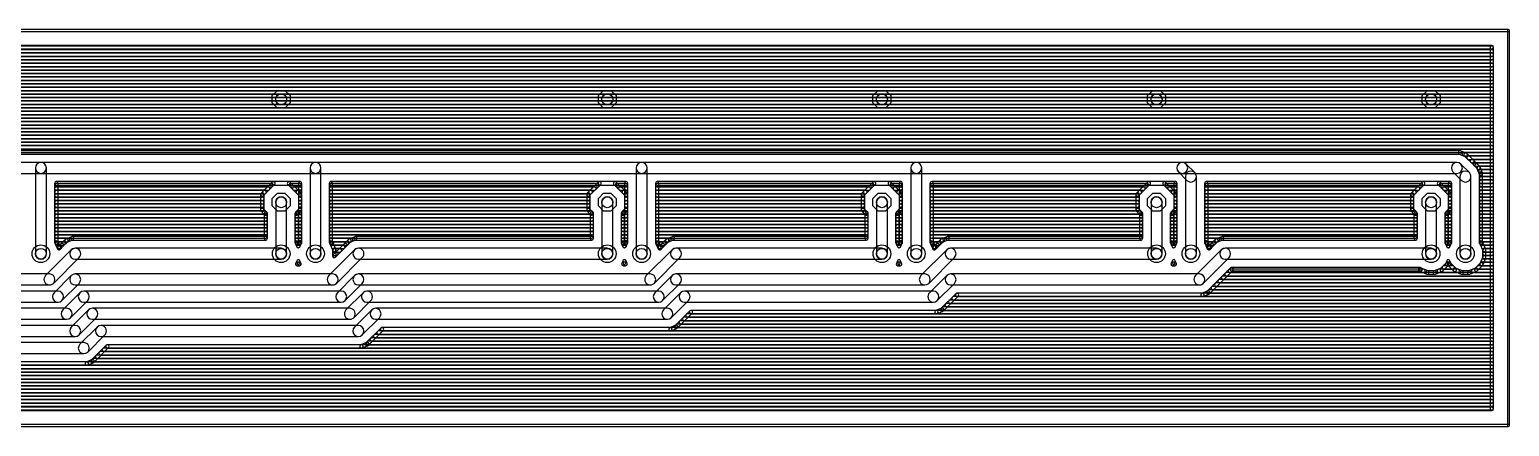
# Model space of a CAD drawing. Extents: x -12 to 173, y 5 to 34.
# Drawn here: x 63.9 to 173.4, y 5 to 34.4 of the extents above; entities that cross this region are included whole.
import ezdxf

# ---------------------------------------------------------------- set-up
doc = ezdxf.new("R2010")
doc.units = 0
for name, color, linetype in [('16', 175, 'CONTINUOUS'), ('17', 82, 'CONTINUOUS'), ('20', 30, 'CONTINUOUS'), ('44', 253, 'CONTINUOUS')]:
    doc.layers.add(name, color=color, linetype=linetype)

# ---------------------------------------------------------------- blocks, each defined once
blk = doc.blocks.new('ROUNDP')
blk.add_circle((0, 0), 0.5)
blk = doc.blocks.new('OCTAGONP')
blk.add_lwpolyline([(-0.5, -0.2071), (-0.5, 0.2071), (-0.2071, 0.5), (0.2071, 0.5), (0.5, 0.2071), (0.5, -0.2071), (0.2071, -0.5), (-0.2071, -0.5)], close=True)

msp = doc.modelspace()

# ---------------------------------------------------------------- linework, layer by layer
at = {"layer": '16'}
for points in [[(-10.8458, 32.9438), (172.1358, 32.9438, 1), (172.1358, 33.1978), (-10.8458, 33.1978, 1)], [(-10.8458, 32.893), (172.1358, 32.893, 1), (172.1358, 33.147), (-10.8458, 33.147, 1)], [(-10.8458, 32.639), (172.1358, 32.639, 1), (172.1358, 32.893), (-10.8458, 32.893, 1)], [(172.0088, 33.0708), (172.0088, 6.2992, 1), (172.2628, 6.2992), (172.2628, 33.0708, 1)], [(-10.8458, 32.385), (172.1358, 32.385, 1), (172.1358, 32.639), (-10.8458, 32.639, 1)], [(-10.8458, 32.131), (172.1358, 32.131, 1), (172.1358, 32.385), (-10.8458, 32.385, 1)], [(10.2524, 31.877), (172.1358, 31.877, 1), (172.1358, 32.131), (10.2524, 32.131, 1)], [(10.5064, 31.623), (172.1358, 31.623, 1), (172.1358, 31.877), (10.5064, 31.877, 1)], [(10.7604, 31.369), (172.1358, 31.369, 1), (172.1358, 31.623), (10.7604, 31.623, 1)], [(11.0144, 31.115), (172.1358, 31.115, 1), (172.1358, 31.369), (11.0144, 31.369, 1)], [(11.2684, 30.861), (172.1358, 30.861, 1), (172.1358, 31.115), (11.2684, 31.115, 1)], [(11.5224, 30.607), (172.1358, 30.607, 1), (172.1358, 30.861), (11.5224, 30.861, 1)], [(11.7764, 30.353), (172.1358, 30.353, 1), (172.1358, 30.607), (11.7764, 30.607, 1)], [(12.0304, 30.099), (172.1358, 30.099, 1), (172.1358, 30.353), (12.0304, 30.353, 1)], [(12.2844, 29.845), (172.1358, 29.845, 1), (172.1358, 30.099), (12.2844, 30.099, 1)], [(12.5384, 29.591), (172.1358, 29.591, 1), (172.1358, 29.845), (12.5384, 29.845, 1)], [(12.7924, 29.337), (172.1358, 29.337, 1), (172.1358, 29.591), (12.7924, 29.591, 1)], [(13.0464, 29.083), (172.1358, 29.083, 1), (172.1358, 29.337), (13.0464, 29.337, 1)], [(13.3004, 28.829), (172.1358, 28.829, 1), (172.1358, 29.083), (13.3004, 29.083, 1)], [(13.5544, 28.575), (172.1358, 28.575, 1), (172.1358, 28.829), (13.5544, 28.829, 1)], [(13.8084, 28.321), (172.1358, 28.321, 1), (172.1358, 28.575), (13.8084, 28.575, 1)], [(14.0624, 28.067), (172.1358, 28.067, 1), (172.1358, 28.321), (14.0624, 28.321, 1)], [(14.3164, 27.813), (172.1358, 27.813, 1), (172.1358, 28.067), (14.3164, 28.067, 1)], [(14.5704, 27.559), (172.1358, 27.559, 1), (172.1358, 27.813), (14.5704, 27.813, 1)], [(14.8244, 27.305), (172.1358, 27.305, 1), (172.1358, 27.559), (14.8244, 27.559, 1)], [(15.0784, 27.051), (172.1358, 27.051, 1), (172.1358, 27.305), (15.0784, 27.305, 1)], [(15.3324, 26.797), (172.1358, 26.797, 1), (172.1358, 27.051), (15.3324, 27.051, 1)], [(15.5864, 26.543), (172.1358, 26.543, 1), (172.1358, 26.797), (15.5864, 26.797, 1)], [(15.8404, 26.289), (172.1358, 26.289, 1), (172.1358, 26.543), (15.8404, 26.543, 1)], [(16.0944, 26.035), (172.1358, 26.035, 1), (172.1358, 26.289), (16.0944, 26.289, 1)], [(16.3484, 25.781), (172.1358, 25.781, 1), (172.1358, 26.035), (16.3484, 26.035, 1)], [(16.6024, 25.527), (172.1358, 25.527, 1), (172.1358, 25.781), (16.6024, 25.781, 1)], [(16.8564, 25.273), (172.1358, 25.273, 1), (172.1358, 25.527), (16.8564, 25.527, 1)], [(169.7724, 25.4), (16.9834, 25.4, 1), (16.9834, 25.146), (169.7724, 25.146, 1)], [(170.2411, 25.2163), (169.821, 25.3903, 1), (169.7238, 25.1557), (170.1439, 24.9817, 1)], [(170.079, 25.019), (172.1358, 25.019, 1), (172.1358, 25.273), (170.079, 25.273, 1)], [(170.9173, 24.5538), (170.2823, 25.1888, 1), (170.1027, 25.0092), (170.7377, 24.3742, 1)], [(44.45, 23.7236), (64.77, 23.7236, 1), (64.77, 24.5364), (44.45, 24.5364, 1)], [(64.77, 23.7236), (85.09, 23.7236, 1), (85.09, 24.5364), (64.77, 24.5364, 1)], [(65.1764, 17.78), (65.1764, 24.13, 1), (64.3636, 24.13), (64.3636, 17.78, 1)], [(85.09, 23.7236), (109.22, 23.7236, 1), (109.22, 24.5364), (85.09, 24.5364, 1)], [(85.4964, 17.78), (85.4964, 24.13, 1), (84.6836, 24.13), (84.6836, 17.78, 1)], [(109.22, 23.7236), (129.54, 23.7236, 1), (129.54, 24.5364), (109.22, 24.5364, 1)], [(109.6264, 17.78), (109.6264, 24.13, 1), (108.8136, 24.13), (108.8136, 17.78, 1)], [(129.54, 23.7236), (149.225, 23.7236, 1), (149.225, 24.5364), (129.54, 24.5364, 1)], [(129.9464, 17.78), (129.9464, 24.13, 1), (129.1336, 24.13), (129.1336, 17.78, 1)], [(149.225, 23.7236), (169.545, 23.7236, 1), (169.545, 24.5364), (149.225, 24.5364, 1)], [(150.1474, 23.7824), (149.5124, 24.4174, 1), (148.9376, 23.8426), (149.5726, 23.2076, 1)], [(169.2576, 23.8426), (169.8926, 23.2076, 1), (170.4674, 23.7824), (169.8324, 24.4174, 1)], [(170.3994, 24.765), (172.1358, 24.765, 1), (172.1358, 25.019), (170.3994, 25.019, 1)], [(170.6534, 24.511), (172.1358, 24.511, 1), (172.1358, 24.765), (170.6534, 24.765, 1)], [(171.2388, 24.2323), (170.9173, 24.5538, 1), (170.7377, 24.3742), (171.0592, 24.0527, 1)], [(170.9074, 24.257), (172.1358, 24.257, 1), (172.1358, 24.511), (170.9074, 24.511, 1)], [(171.4403, 23.771), (171.2663, 24.1911, 1), (171.0317, 24.0939), (171.2057, 23.6738, 1)], [(171.1542, 24.003), (172.1358, 24.003, 1), (172.1358, 24.257), (171.1542, 24.257, 1)], [(66.04, 18.6036), (66.04, 22.987, 1), (65.786, 22.987), (65.786, 18.6036, 1)], [(65.913, 22.86), (83.947, 22.86, 1), (83.947, 23.114), (65.913, 23.114, 1)], [(81.8815, 23.0768), (81.0632, 22.2585, 1), (81.2428, 22.0789), (82.0611, 22.8972, 1)], [(83.1287, 23.114), (81.9713, 23.114, 1), (81.9713, 22.86), (83.1287, 22.86, 1)], [(84.0368, 22.2585), (83.2185, 23.0768, 1), (83.0389, 22.8972), (83.8572, 22.0789, 1)], [(83.82, 22.987), (83.82, 18.6036, 1), (84.074, 18.6036), (84.074, 22.987, 1)], [(86.36, 18.6036), (86.36, 22.987, 1), (86.106, 22.987), (86.106, 18.6036, 1)], [(86.233, 22.86), (108.077, 22.86, 1), (108.077, 23.114), (86.233, 23.114, 1)], [(106.0115, 23.0768), (105.1932, 22.2585, 1), (105.3728, 22.0789), (106.1911, 22.8972, 1)], [(107.2587, 23.114), (106.1013, 23.114, 1), (106.1013, 22.86), (107.2587, 22.86, 1)], [(108.1668, 22.2585), (107.3485, 23.0768, 1), (107.1689, 22.8972), (107.9872, 22.0789, 1)], [(107.95, 22.987), (107.95, 18.6036, 1), (108.204, 18.6036), (108.204, 22.987, 1)], [(110.49, 18.6036), (110.49, 22.987, 1), (110.236, 22.987), (110.236, 18.6036, 1)], [(110.363, 22.86), (128.397, 22.86, 1), (128.397, 23.114), (110.363, 23.114, 1)], [(126.3315, 23.0768), (125.5132, 22.2585, 1), (125.6928, 22.0789), (126.5111, 22.8972, 1)], [(127.5787, 23.114), (126.4213, 23.114, 1), (126.4213, 22.86), (127.5787, 22.86, 1)], [(128.4868, 22.2585), (127.6685, 23.0768, 1), (127.4889, 22.8972), (128.3072, 22.0789, 1)], [(128.27, 22.987), (128.27, 18.6036, 1), (128.524, 18.6036), (128.524, 22.987, 1)], [(130.81, 18.6036), (130.81, 22.987, 1), (130.556, 22.987), (130.556, 18.6036, 1)], [(130.683, 22.86), (148.717, 22.86, 1), (148.717, 23.114), (130.683, 23.114, 1)], [(146.6515, 23.0768), (145.8332, 22.2585, 1), (146.0128, 22.0789), (146.8311, 22.8972, 1)], [(147.8987, 23.114), (146.7413, 23.114, 1), (146.7413, 22.86), (147.8987, 22.86, 1)], [(148.8068, 22.2585), (147.9885, 23.0768, 1), (147.8089, 22.8972), (148.6272, 22.0789, 1)], [(148.59, 22.987), (148.59, 18.6036, 1), (148.844, 18.6036), (148.844, 22.987, 1)], [(150.2664, 17.78), (150.2664, 23.495, 1), (149.4536, 23.495), (149.4536, 17.78, 1)], [(151.13, 18.6036), (151.13, 22.987, 1), (150.876, 22.987), (150.876, 18.6036, 1)], [(151.003, 22.86), (169.037, 22.86, 1), (169.037, 23.114), (151.003, 23.114, 1)], [(166.9715, 23.0768), (166.1532, 22.2585, 1), (166.3328, 22.0789), (167.1511, 22.8972, 1)], [(168.2187, 23.114), (167.0613, 23.114, 1), (167.0613, 22.86), (168.2187, 22.86, 1)], [(169.1268, 22.2585), (168.3085, 23.0768, 1), (168.1289, 22.8972), (168.9472, 22.0789, 1)], [(168.91, 22.987), (168.91, 18.6036, 1), (169.164, 18.6036), (169.164, 22.987, 1)], [(169.7736, 23.495), (169.7736, 17.78, 1), (170.5864, 17.78), (170.5864, 23.495, 1)], [(171.2594, 23.749), (172.1358, 23.749, 1), (172.1358, 24.003), (171.2594, 24.003, 1)], [(171.45, 18.6036), (171.45, 23.7224, 1), (171.196, 23.7224), (171.196, 18.6036, 1)], [(171.323, 23.495), (172.1358, 23.495, 1), (172.1358, 23.749), (171.323, 23.749, 1)], [(171.323, 23.241), (172.1358, 23.241, 1), (172.1358, 23.495), (171.323, 23.495, 1)], [(171.323, 22.987), (172.1358, 22.987, 1), (172.1358, 23.241), (171.323, 23.241, 1)], [(65.913, 22.733), (81.8443, 22.733, 1), (81.8443, 22.987), (65.913, 22.987, 1)], [(65.913, 22.479), (81.5903, 22.479, 1), (81.5903, 22.733), (65.913, 22.733, 1)], [(65.913, 22.225), (81.3363, 22.225, 1), (81.3363, 22.479), (65.913, 22.479, 1)], [(65.913, 21.971), (81.153, 21.971, 1), (81.153, 22.225), (65.913, 22.225, 1)], [(65.913, 21.717), (81.153, 21.717, 1), (81.153, 21.971), (65.913, 21.971, 1)], [(81.026, 22.1687), (81.026, 21.0113, 1), (81.28, 21.0113), (81.28, 22.1687, 1)], [(82.9564, 17.78), (82.9564, 21.59, 1), (82.1436, 21.59), (82.1436, 17.78, 1)], [(83.2557, 22.733), (83.947, 22.733, 1), (83.947, 22.987), (83.2557, 22.987, 1)], [(83.5097, 22.479), (83.947, 22.479, 1), (83.947, 22.733), (83.5097, 22.733, 1)], [(83.7636, 22.225), (83.947, 22.225, 1), (83.947, 22.479), (83.7636, 22.479, 1)], [(84.074, 21.0113), (84.074, 22.1687, 1), (83.82, 22.1687), (83.82, 21.0113, 1)], [(83.947, 21.971), (83.947, 21.971, 1), (83.947, 22.225), (83.947, 22.225, 1)], [(83.947, 21.717), (83.947, 21.717, 1), (83.947, 21.971), (83.947, 21.971, 1)], [(86.233, 22.733), (105.9743, 22.733, 1), (105.9743, 22.987), (86.233, 22.987, 1)], [(86.233, 22.479), (105.7203, 22.479, 1), (105.7203, 22.733), (86.233, 22.733, 1)], [(86.233, 22.225), (105.4663, 22.225, 1), (105.4663, 22.479), (86.233, 22.479, 1)], [(86.233, 21.971), (105.283, 21.971, 1), (105.283, 22.225), (86.233, 22.225, 1)], [(86.233, 21.717), (105.283, 21.717, 1), (105.283, 21.971), (86.233, 21.971, 1)], [(105.156, 22.1687), (105.156, 21.0113, 1), (105.41, 21.0113), (105.41, 22.1687, 1)], [(107.0864, 17.78), (107.0864, 21.59, 1), (106.2736, 21.59), (106.2736, 17.78, 1)], [(107.3856, 22.733), (108.077, 22.733, 1), (108.077, 22.987), (107.3856, 22.987, 1)], [(107.6397, 22.479), (108.077, 22.479, 1), (108.077, 22.733), (107.6397, 22.733, 1)], [(107.8937, 22.225), (108.077, 22.225, 1), (108.077, 22.479), (107.8937, 22.479, 1)], [(108.204, 21.0113), (108.204, 22.1687, 1), (107.95, 22.1687), (107.95, 21.0113, 1)], [(108.077, 21.971), (108.077, 21.971, 1), (108.077, 22.225), (108.077, 22.225, 1)], [(108.077, 21.717), (108.077, 21.717, 1), (108.077, 21.971), (108.077, 21.971, 1)], [(110.363, 22.733), (126.2943, 22.733, 1), (126.2943, 22.987), (110.363, 22.987, 1)], [(110.363, 22.479), (126.0403, 22.479, 1), (126.0403, 22.733), (110.363, 22.733, 1)], [(110.363, 22.225), (125.7863, 22.225, 1), (125.7863, 22.479), (110.363, 22.479, 1)], [(110.363, 21.971), (125.603, 21.971, 1), (125.603, 22.225), (110.363, 22.225, 1)], [(110.363, 21.717), (125.603, 21.717, 1), (125.603, 21.971), (110.363, 21.971, 1)], [(125.476, 22.1687), (125.476, 21.0113, 1), (125.73, 21.0113), (125.73, 22.1687, 1)], [(127.4064, 17.78), (127.4064, 21.59, 1), (126.5936, 21.59), (126.5936, 17.78, 1)], [(127.7057, 22.733), (128.397, 22.733, 1), (128.397, 22.987), (127.7057, 22.987, 1)], [(127.9597, 22.479), (128.397, 22.479, 1), (128.397, 22.733), (127.9597, 22.733, 1)], [(128.2137, 22.225), (128.397, 22.225, 1), (128.397, 22.479), (128.2137, 22.479, 1)], [(128.524, 21.0113), (128.524, 22.1687, 1), (128.27, 22.1687), (128.27, 21.0113, 1)], [(128.397, 21.971), (128.397, 21.971, 1), (128.397, 22.225), (128.397, 22.225, 1)], [(128.397, 21.717), (128.397, 21.717, 1), (128.397, 21.971), (128.397, 21.971, 1)], [(130.683, 22.733), (146.6143, 22.733, 1), (146.6143, 22.987), (130.683, 22.987, 1)], [(130.683, 22.479), (146.3603, 22.479, 1), (146.3603, 22.733), (130.683, 22.733, 1)], [(130.683, 22.225), (146.1063, 22.225, 1), (146.1063, 22.479), (130.683, 22.479, 1)], [(130.683, 21.971), (145.923, 21.971, 1), (145.923, 22.225), (130.683, 22.225, 1)], [(130.683, 21.717), (145.923, 21.717, 1), (145.923, 21.971), (130.683, 21.971, 1)], [(145.796, 22.1687), (145.796, 21.0113, 1), (146.05, 21.0113), (146.05, 22.1687, 1)], [(147.7264, 17.78), (147.7264, 21.59, 1), (146.9136, 21.59), (146.9136, 17.78, 1)], [(148.0257, 22.733), (148.717, 22.733, 1), (148.717, 22.987), (148.0257, 22.987, 1)], [(148.2797, 22.479), (148.717, 22.479, 1), (148.717, 22.733), (148.2797, 22.733, 1)], [(148.5336, 22.225), (148.717, 22.225, 1), (148.717, 22.479), (148.5336, 22.479, 1)], [(148.844, 21.0113), (148.844, 22.1687, 1), (148.59, 22.1687), (148.59, 21.0113, 1)], [(148.717, 21.971), (148.717, 21.971, 1), (148.717, 22.225), (148.717, 22.225, 1)], [(148.717, 21.717), (148.717, 21.717, 1), (148.717, 21.971), (148.717, 21.971, 1)], [(151.003, 22.733), (166.9343, 22.733, 1), (166.9343, 22.987), (151.003, 22.987, 1)], [(151.003, 22.479), (166.6803, 22.479, 1), (166.6803, 22.733), (151.003, 22.733, 1)], [(151.003, 22.225), (166.4263, 22.225, 1), (166.4263, 22.479), (151.003, 22.479, 1)], [(151.003, 21.971), (166.243, 21.971, 1), (166.243, 22.225), (151.003, 22.225, 1)], [(151.003, 21.717), (166.243, 21.717, 1), (166.243, 21.971), (151.003, 21.971, 1)], [(166.116, 22.1687), (166.116, 21.0113, 1), (166.37, 21.0113), (166.37, 22.1687, 1)], [(168.0464, 17.78), (168.0464, 21.59, 1), (167.2336, 21.59), (167.2336, 17.78, 1)], [(168.3457, 22.733), (169.037, 22.733, 1), (169.037, 22.987), (168.3457, 22.987, 1)], [(168.5996, 22.479), (169.037, 22.479, 1), (169.037, 22.733), (168.5996, 22.733, 1)], [(168.8537, 22.225), (169.037, 22.225, 1), (169.037, 22.479), (168.8537, 22.479, 1)], [(169.164, 21.0113), (169.164, 22.1687, 1), (168.91, 22.1687), (168.91, 21.0113, 1)], [(169.037, 21.971), (169.037, 21.971, 1), (169.037, 22.225), (169.037, 22.225, 1)], [(169.037, 21.717), (169.037, 21.717, 1), (169.037, 21.971), (169.037, 21.971, 1)], [(171.323, 22.733), (172.1358, 22.733, 1), (172.1358, 22.987), (171.323, 22.987, 1)], [(171.323, 22.479), (172.1358, 22.479, 1), (172.1358, 22.733), (171.323, 22.733, 1)], [(171.323, 22.225), (172.1358, 22.225, 1), (172.1358, 22.479), (171.323, 22.479, 1)], [(171.323, 21.971), (172.1358, 21.971, 1), (172.1358, 22.225), (171.323, 22.225, 1)], [(171.323, 21.717), (172.1358, 21.717, 1), (172.1358, 21.971), (171.323, 21.971, 1)], [(65.913, 21.463), (81.153, 21.463, 1), (81.153, 21.717), (65.913, 21.717, 1)], [(65.913, 21.209), (81.153, 21.209, 1), (81.153, 21.463), (65.913, 21.463, 1)], [(65.913, 20.955), (81.153, 20.955, 1), (81.153, 21.209), (65.913, 21.209, 1)], [(65.913, 20.701), (81.3363, 20.701, 1), (81.3363, 20.955), (65.913, 20.955, 1)], [(81.0632, 20.9215), (81.3172, 20.6675, 1), (81.4968, 20.8471), (81.2428, 21.1011, 1)], [(81.28, 20.7573), (81.28, 18.923, 1), (81.534, 18.923), (81.534, 20.7573, 1)], [(83.7828, 20.6675), (84.0368, 20.9215, 1), (83.8572, 21.1011), (83.6032, 20.8471, 1)], [(83.82, 18.6036), (83.82, 20.7573, 1), (83.566, 20.7573), (83.566, 18.6036, 1)], [(83.7637, 20.701), (83.947, 20.701, 1), (83.947, 20.955), (83.7637, 20.955, 1)], [(83.947, 21.463), (83.947, 21.463, 1), (83.947, 21.717), (83.947, 21.717, 1)], [(83.947, 21.209), (83.947, 21.209, 1), (83.947, 21.463), (83.947, 21.463, 1)], [(83.947, 20.955), (83.947, 20.955, 1), (83.947, 21.209), (83.947, 21.209, 1)], [(86.233, 21.463), (105.283, 21.463, 1), (105.283, 21.717), (86.233, 21.717, 1)], [(86.233, 21.209), (105.283, 21.209, 1), (105.283, 21.463), (86.233, 21.463, 1)], [(86.233, 20.955), (105.283, 20.955, 1), (105.283, 21.209), (86.233, 21.209, 1)], [(86.233, 20.701), (105.4663, 20.701, 1), (105.4663, 20.955), (86.233, 20.955, 1)], [(105.1932, 20.9215), (105.4472, 20.6675, 1), (105.6268, 20.8471), (105.3728, 21.1011, 1)], [(105.41, 20.7573), (105.41, 18.923, 1), (105.664, 18.923), (105.664, 20.7573, 1)], [(107.9128, 20.6675), (108.1668, 20.9215, 1), (107.9872, 21.1011), (107.7332, 20.8471, 1)], [(107.95, 18.6036), (107.95, 20.7573, 1), (107.696, 20.7573), (107.696, 18.6036, 1)], [(107.8937, 20.701), (108.077, 20.701, 1), (108.077, 20.955), (107.8937, 20.955, 1)], [(108.077, 21.463), (108.077, 21.463, 1), (108.077, 21.717), (108.077, 21.717, 1)], [(108.077, 21.209), (108.077, 21.209, 1), (108.077, 21.463), (108.077, 21.463, 1)], [(108.077, 20.955), (108.077, 20.955, 1), (108.077, 21.209), (108.077, 21.209, 1)], [(110.363, 21.463), (125.603, 21.463, 1), (125.603, 21.717), (110.363, 21.717, 1)], [(110.363, 21.209), (125.603, 21.209, 1), (125.603, 21.463), (110.363, 21.463, 1)], [(110.363, 20.955), (125.603, 20.955, 1), (125.603, 21.209), (110.363, 21.209, 1)], [(110.363, 20.701), (125.7863, 20.701, 1), (125.7863, 20.955), (110.363, 20.955, 1)], [(125.5132, 20.9215), (125.7672, 20.6675, 1), (125.9468, 20.8471), (125.6928, 21.1011, 1)], [(125.73, 20.7573), (125.73, 18.923, 1), (125.984, 18.923), (125.984, 20.7573, 1)], [(128.2328, 20.6675), (128.4868, 20.9215, 1), (128.3072, 21.1011), (128.0532, 20.8471, 1)], [(128.27, 18.6036), (128.27, 20.7573, 1), (128.016, 20.7573), (128.016, 18.6036, 1)], [(128.2137, 20.701), (128.397, 20.701, 1), (128.397, 20.955), (128.2137, 20.955, 1)], [(128.397, 21.463), (128.397, 21.463, 1), (128.397, 21.717), (128.397, 21.717, 1)], [(128.397, 21.209), (128.397, 21.209, 1), (128.397, 21.463), (128.397, 21.463, 1)], [(128.397, 20.955), (128.397, 20.955, 1), (128.397, 21.209), (128.397, 21.209, 1)], [(130.683, 21.463), (145.923, 21.463, 1), (145.923, 21.717), (130.683, 21.717, 1)], [(130.683, 21.209), (145.923, 21.209, 1), (145.923, 21.463), (130.683, 21.463, 1)], [(130.683, 20.955), (145.923, 20.955, 1), (145.923, 21.209), (130.683, 21.209, 1)], [(130.683, 20.701), (146.1063, 20.701, 1), (146.1063, 20.955), (130.683, 20.955, 1)], [(145.8332, 20.9215), (146.0872, 20.6675, 1), (146.2668, 20.8471), (146.0128, 21.1011, 1)], [(146.05, 20.7573), (146.05, 18.923, 1), (146.304, 18.923), (146.304, 20.7573, 1)], [(148.5528, 20.6675), (148.8068, 20.9215, 1), (148.6272, 21.1011), (148.3732, 20.8471, 1)], [(148.59, 18.6036), (148.59, 20.7573, 1), (148.336, 20.7573), (148.336, 18.6036, 1)], [(148.5336, 20.701), (148.717, 20.701, 1), (148.717, 20.955), (148.5336, 20.955, 1)], [(148.717, 21.463), (148.717, 21.463, 1), (148.717, 21.717), (148.717, 21.717, 1)], [(148.717, 21.209), (148.717, 21.209, 1), (148.717, 21.463), (148.717, 21.463, 1)], [(148.717, 20.955), (148.717, 20.955, 1), (148.717, 21.209), (148.717, 21.209, 1)], [(151.003, 21.463), (166.243, 21.463, 1), (166.243, 21.717), (151.003, 21.717, 1)], [(151.003, 21.209), (166.243, 21.209, 1), (166.243, 21.463), (151.003, 21.463, 1)], [(151.003, 20.955), (166.243, 20.955, 1), (166.243, 21.209), (151.003, 21.209, 1)], [(151.003, 20.701), (166.4263, 20.701, 1), (166.4263, 20.955), (151.003, 20.955, 1)], [(166.1532, 20.9215), (166.4072, 20.6675, 1), (166.5868, 20.8471), (166.3328, 21.1011, 1)], [(166.37, 20.7573), (166.37, 18.923, 1), (166.624, 18.923), (166.624, 20.7573, 1)], [(168.8728, 20.6675), (169.1268, 20.9215, 1), (168.9472, 21.1011), (168.6932, 20.8471, 1)], [(168.91, 18.6036), (168.91, 20.7573, 1), (168.656, 20.7573), (168.656, 18.6036, 1)], [(168.8537, 20.701), (169.037, 20.701, 1), (169.037, 20.955), (168.8537, 20.955, 1)], [(169.037, 21.463), (169.037, 21.463, 1), (169.037, 21.717), (169.037, 21.717, 1)], [(169.037, 21.209), (169.037, 21.209, 1), (169.037, 21.463), (169.037, 21.463, 1)], [(169.037, 20.955), (169.037, 20.955, 1), (169.037, 21.209), (169.037, 21.209, 1)], [(171.323, 21.463), (172.1358, 21.463, 1), (172.1358, 21.717), (171.323, 21.717, 1)], [(171.323, 21.209), (172.1358, 21.209, 1), (172.1358, 21.463), (171.323, 21.463, 1)], [(171.323, 20.955), (172.1358, 20.955, 1), (172.1358, 21.209), (171.323, 21.209, 1)], [(171.323, 20.701), (172.1358, 20.701, 1), (172.1358, 20.955), (171.323, 20.955, 1)], [(65.913, 20.447), (81.407, 20.447, 1), (81.407, 20.701), (65.913, 20.701, 1)], [(65.913, 20.193), (81.407, 20.193, 1), (81.407, 20.447), (65.913, 20.447, 1)], [(65.913, 19.939), (81.407, 19.939, 1), (81.407, 20.193), (65.913, 20.193, 1)], [(65.913, 19.685), (81.407, 19.685, 1), (81.407, 19.939), (65.913, 19.939, 1)], [(83.693, 20.447), (83.947, 20.447, 1), (83.947, 20.701), (83.693, 20.701, 1)], [(83.693, 20.193), (83.947, 20.193, 1), (83.947, 20.447), (83.693, 20.447, 1)], [(83.693, 19.939), (83.947, 19.939, 1), (83.947, 20.193), (83.693, 20.193, 1)], [(83.693, 19.685), (83.947, 19.685, 1), (83.947, 19.939), (83.693, 19.939, 1)], [(86.233, 20.447), (105.537, 20.447, 1), (105.537, 20.701), (86.233, 20.701, 1)], [(86.233, 20.193), (105.537, 20.193, 1), (105.537, 20.447), (86.233, 20.447, 1)], [(86.233, 19.939), (105.537, 19.939, 1), (105.537, 20.193), (86.233, 20.193, 1)], [(86.233, 19.685), (105.537, 19.685, 1), (105.537, 19.939), (86.233, 19.939, 1)], [(107.823, 20.447), (108.077, 20.447, 1), (108.077, 20.701), (107.823, 20.701, 1)], [(107.823, 20.193), (108.077, 20.193, 1), (108.077, 20.447), (107.823, 20.447, 1)], [(107.823, 19.939), (108.077, 19.939, 1), (108.077, 20.193), (107.823, 20.193, 1)], [(107.823, 19.685), (108.077, 19.685, 1), (108.077, 19.939), (107.823, 19.939, 1)], [(110.363, 20.447), (125.857, 20.447, 1), (125.857, 20.701), (110.363, 20.701, 1)], [(110.363, 20.193), (125.857, 20.193, 1), (125.857, 20.447), (110.363, 20.447, 1)], [(110.363, 19.939), (125.857, 19.939, 1), (125.857, 20.193), (110.363, 20.193, 1)], [(110.363, 19.685), (125.857, 19.685, 1), (125.857, 19.939), (110.363, 19.939, 1)], [(128.143, 20.447), (128.397, 20.447, 1), (128.397, 20.701), (128.143, 20.701, 1)], [(128.143, 20.193), (128.397, 20.193, 1), (128.397, 20.447), (128.143, 20.447, 1)], [(128.143, 19.939), (128.397, 19.939, 1), (128.397, 20.193), (128.143, 20.193, 1)], [(128.143, 19.685), (128.397, 19.685, 1), (128.397, 19.939), (128.143, 19.939, 1)], [(130.683, 20.447), (146.177, 20.447, 1), (146.177, 20.701), (130.683, 20.701, 1)], [(130.683, 20.193), (146.177, 20.193, 1), (146.177, 20.447), (130.683, 20.447, 1)], [(130.683, 19.939), (146.177, 19.939, 1), (146.177, 20.193), (130.683, 20.193, 1)], [(130.683, 19.685), (146.177, 19.685, 1), (146.177, 19.939), (130.683, 19.939, 1)], [(148.463, 20.447), (148.717, 20.447, 1), (148.717, 20.701), (148.463, 20.701, 1)], [(148.463, 20.193), (148.717, 20.193, 1), (148.717, 20.447), (148.463, 20.447, 1)], [(148.463, 19.939), (148.717, 19.939, 1), (148.717, 20.193), (148.463, 20.193, 1)], [(148.463, 19.685), (148.717, 19.685, 1), (148.717, 19.939), (148.463, 19.939, 1)], [(151.003, 20.447), (166.497, 20.447, 1), (166.497, 20.701), (151.003, 20.701, 1)], [(151.003, 20.193), (166.497, 20.193, 1), (166.497, 20.447), (151.003, 20.447, 1)], [(151.003, 19.939), (166.497, 19.939, 1), (166.497, 20.193), (151.003, 20.193, 1)], [(151.003, 19.685), (166.497, 19.685, 1), (166.497, 19.939), (151.003, 19.939, 1)], [(168.783, 20.447), (169.037, 20.447, 1), (169.037, 20.701), (168.783, 20.701, 1)], [(168.783, 20.193), (169.037, 20.193, 1), (169.037, 20.447), (168.783, 20.447, 1)], [(168.783, 19.939), (169.037, 19.939, 1), (169.037, 20.193), (168.783, 20.193, 1)], [(168.783, 19.685), (169.037, 19.685, 1), (169.037, 19.939), (168.783, 19.939, 1)], [(171.323, 20.447), (172.1358, 20.447, 1), (172.1358, 20.701), (171.323, 20.701, 1)], [(171.323, 20.193), (172.1358, 20.193, 1), (172.1358, 20.447), (171.323, 20.447, 1)], [(171.323, 19.939), (172.1358, 19.939, 1), (172.1358, 20.193), (171.323, 20.193, 1)], [(171.323, 19.685), (172.1358, 19.685, 1), (172.1358, 19.939), (171.323, 19.939, 1)], [(65.913, 19.431), (81.407, 19.431, 1), (81.407, 19.685), (65.913, 19.685, 1)], [(65.913, 19.177), (81.407, 19.177, 1), (81.407, 19.431), (65.913, 19.431, 1)], [(65.913, 18.923), (81.407, 18.923, 1), (81.407, 19.177), (65.913, 19.177, 1)], [(65.913, 18.669), (66.776, 18.669, 1), (66.776, 18.923), (65.913, 18.923, 1)], [(66.0387, 18.6575), (66.0028, 18.6934, 1), (65.8232, 18.5138), (65.8591, 18.4779, 1)], [(66.2222, 18.2399), (66.0662, 18.6163, 1), (65.8316, 18.5191), (65.9875, 18.1427, 1)], [(65.9595, 18.415), (66.4556, 18.415, 1), (66.4556, 18.669), (65.9595, 18.669, 1)], [(66.5727, 18.8388), (66.2512, 18.5173, 1), (66.4308, 18.3377), (66.7523, 18.6592, 1)], [(67.034, 19.0403), (66.6139, 18.8663, 1), (66.7111, 18.6317), (67.1312, 18.8057, 1)], [(81.407, 19.05), (67.0826, 19.05, 1), (67.0826, 18.796), (81.407, 18.796, 1)], [(83.693, 19.431), (83.947, 19.431, 1), (83.947, 19.685), (83.693, 19.685, 1)], [(83.693, 19.177), (83.947, 19.177, 1), (83.947, 19.431), (83.693, 19.431, 1)], [(83.693, 18.923), (83.947, 18.923, 1), (83.947, 19.177), (83.693, 19.177, 1)], [(83.693, 18.669), (83.947, 18.669, 1), (83.947, 18.923), (83.693, 18.923, 1)], [(83.8187, 18.6575), (83.7828, 18.6934, 1), (83.6032, 18.5138), (83.6391, 18.4779, 1)], [(83.9373, 18.3964), (83.8462, 18.6163, 1), (83.6116, 18.5191), (83.7027, 18.2992, 1)], [(83.7395, 18.415), (83.9005, 18.415, 1), (83.9005, 18.669), (83.7395, 18.669, 1)], [(83.7938, 18.6163), (83.7027, 18.3964, 1), (83.9373, 18.2992), (84.0284, 18.5191, 1)], [(83.8572, 18.6934), (83.8213, 18.6575, 1), (84.0009, 18.4779), (84.0368, 18.5138, 1)], [(86.233, 19.431), (105.537, 19.431, 1), (105.537, 19.685), (86.233, 19.685, 1)], [(86.233, 19.177), (105.537, 19.177, 1), (105.537, 19.431), (86.233, 19.431, 1)], [(86.233, 18.923), (105.537, 18.923, 1), (105.537, 19.177), (86.233, 19.177, 1)], [(86.233, 18.669), (87.731, 18.669, 1), (87.731, 18.923), (86.233, 18.923, 1)], [(86.3587, 18.6575), (86.3228, 18.6934, 1), (86.1432, 18.5138), (86.1791, 18.4779, 1)], [(86.5979, 18.1052), (86.3862, 18.6163, 1), (86.1516, 18.5191), (86.3633, 18.008, 1)], [(86.2795, 18.415), (87.4106, 18.415, 1), (87.4106, 18.669), (86.2795, 18.669, 1)], [(87.5277, 18.8388), (87.2062, 18.5173, 1), (87.3858, 18.3377), (87.7073, 18.6592, 1)], [(87.989, 19.0403), (87.5689, 18.8663, 1), (87.6661, 18.6317), (88.0862, 18.8057, 1)], [(105.537, 19.05), (88.0376, 19.05, 1), (88.0376, 18.796), (105.537, 18.796, 1)], [(107.823, 19.431), (108.077, 19.431, 1), (108.077, 19.685), (107.823, 19.685, 1)], [(107.823, 19.177), (108.077, 19.177, 1), (108.077, 19.431), (107.823, 19.431, 1)], [(107.823, 18.923), (108.077, 18.923, 1), (108.077, 19.177), (107.823, 19.177, 1)], [(107.823, 18.669), (108.077, 18.669, 1), (108.077, 18.923), (107.823, 18.923, 1)], [(107.9487, 18.6575), (107.9128, 18.6934, 1), (107.7332, 18.5138), (107.7691, 18.4779, 1)], [(108.0673, 18.3964), (107.9762, 18.6163, 1), (107.7416, 18.5191), (107.8327, 18.2992, 1)], [(107.8695, 18.415), (108.0305, 18.415, 1), (108.0305, 18.669), (107.8695, 18.669, 1)], [(107.9238, 18.6163), (107.8327, 18.3964, 1), (108.0673, 18.2992), (108.1584, 18.5191, 1)], [(107.9872, 18.6934), (107.9513, 18.6575, 1), (108.1309, 18.4779), (108.1668, 18.5138, 1)], [(110.363, 19.431), (125.857, 19.431, 1), (125.857, 19.685), (110.363, 19.685, 1)], [(110.363, 19.177), (125.857, 19.177, 1), (125.857, 19.431), (110.363, 19.431, 1)], [(110.363, 18.923), (125.857, 18.923, 1), (125.857, 19.177), (110.363, 19.177, 1)], [(110.363, 18.669), (111.226, 18.669, 1), (111.226, 18.923), (110.363, 18.923, 1)], [(110.4887, 18.6575), (110.4528, 18.6934, 1), (110.2732, 18.5138), (110.3091, 18.4779, 1)], [(110.6722, 18.2399), (110.5162, 18.6163, 1), (110.2816, 18.5191), (110.4375, 18.1427, 1)], [(110.4095, 18.415), (110.9056, 18.415, 1), (110.9056, 18.669), (110.4095, 18.669, 1)], [(111.0227, 18.8388), (110.7012, 18.5173, 1), (110.8808, 18.3377), (111.2023, 18.6592, 1)], [(111.484, 19.0403), (111.0639, 18.8663, 1), (111.1611, 18.6317), (111.5812, 18.8057, 1)], [(125.857, 19.05), (111.5326, 19.05, 1), (111.5326, 18.796), (125.857, 18.796, 1)], [(128.143, 19.431), (128.397, 19.431, 1), (128.397, 19.685), (128.143, 19.685, 1)], [(128.143, 19.177), (128.397, 19.177, 1), (128.397, 19.431), (128.143, 19.431, 1)], [(128.143, 18.923), (128.397, 18.923, 1), (128.397, 19.177), (128.143, 19.177, 1)], [(128.143, 18.669), (128.397, 18.669, 1), (128.397, 18.923), (128.143, 18.923, 1)], [(128.2687, 18.6575), (128.2328, 18.6934, 1), (128.0532, 18.5138), (128.0891, 18.4779, 1)], [(128.3873, 18.3964), (128.2962, 18.6163, 1), (128.0616, 18.5191), (128.1527, 18.2992, 1)], [(128.1895, 18.415), (128.3505, 18.415, 1), (128.3505, 18.669), (128.1895, 18.669, 1)], [(128.2438, 18.6163), (128.1527, 18.3964, 1), (128.3873, 18.2992), (128.4784, 18.5191, 1)], [(128.3072, 18.6934), (128.2713, 18.6575, 1), (128.4509, 18.4779), (128.4868, 18.5138, 1)], [(130.683, 19.431), (146.177, 19.431, 1), (146.177, 19.685), (130.683, 19.685, 1)], [(130.683, 19.177), (146.177, 19.177, 1), (146.177, 19.431), (130.683, 19.431, 1)], [(130.683, 18.923), (146.177, 18.923, 1), (146.177, 19.177), (130.683, 19.177, 1)], [(130.683, 18.669), (131.546, 18.669, 1), (131.546, 18.923), (130.683, 18.923, 1)], [(130.8087, 18.6575), (130.7728, 18.6934, 1), (130.5932, 18.5138), (130.6291, 18.4779, 1)], [(130.9922, 18.2399), (130.8362, 18.6163, 1), (130.6016, 18.5191), (130.7575, 18.1427, 1)], [(130.7295, 18.415), (131.2256, 18.415, 1), (131.2256, 18.669), (130.7295, 18.669, 1)], [(131.3427, 18.8388), (131.0212, 18.5173, 1), (131.2008, 18.3377), (131.5223, 18.6592, 1)], [(131.804, 19.0403), (131.3839, 18.8663, 1), (131.4811, 18.6317), (131.9012, 18.8057, 1)], [(146.177, 19.05), (131.8526, 19.05, 1), (131.8526, 18.796), (146.177, 18.796, 1)], [(148.463, 19.431), (148.717, 19.431, 1), (148.717, 19.685), (148.463, 19.685, 1)], [(148.463, 19.177), (148.717, 19.177, 1), (148.717, 19.431), (148.463, 19.431, 1)], [(148.463, 18.923), (148.717, 18.923, 1), (148.717, 19.177), (148.463, 19.177, 1)], [(148.463, 18.669), (148.717, 18.669, 1), (148.717, 18.923), (148.463, 18.923, 1)], [(148.5887, 18.6575), (148.5528, 18.6934, 1), (148.3732, 18.5138), (148.4091, 18.4779, 1)], [(148.7073, 18.3964), (148.6162, 18.6163, 1), (148.3816, 18.5191), (148.4727, 18.2992, 1)], [(148.5095, 18.415), (148.6705, 18.415, 1), (148.6705, 18.669), (148.5095, 18.669, 1)], [(148.5638, 18.6163), (148.4727, 18.3964, 1), (148.7073, 18.2992), (148.7984, 18.5191, 1)], [(148.6272, 18.6934), (148.5913, 18.6575, 1), (148.7709, 18.4779), (148.8068, 18.5138, 1)], [(151.003, 19.431), (166.497, 19.431, 1), (166.497, 19.685), (151.003, 19.685, 1)], [(151.003, 19.177), (166.497, 19.177, 1), (166.497, 19.431), (151.003, 19.431, 1)], [(151.003, 18.923), (166.497, 18.923, 1), (166.497, 19.177), (151.003, 19.177, 1)], [(151.003, 18.669), (151.866, 18.669, 1), (151.866, 18.923), (151.003, 18.923, 1)], [(151.1287, 18.6575), (151.0928, 18.6934, 1), (150.9132, 18.5138), (150.9491, 18.4779, 1)], [(151.3122, 18.2399), (151.1562, 18.6163, 1), (150.9216, 18.5191), (151.0775, 18.1427, 1)], [(151.0495, 18.415), (151.5456, 18.415, 1), (151.5456, 18.669), (151.0495, 18.669, 1)], [(151.6627, 18.8388), (151.3412, 18.5173, 1), (151.5208, 18.3377), (151.8423, 18.6592, 1)], [(152.124, 19.0403), (151.7039, 18.8663, 1), (151.8011, 18.6317), (152.2212, 18.8057, 1)], [(166.497, 19.05), (152.1726, 19.05, 1), (152.1726, 18.796), (166.497, 18.796, 1)], [(168.783, 19.431), (169.037, 19.431, 1), (169.037, 19.685), (168.783, 19.685, 1)], [(168.783, 19.177), (169.037, 19.177, 1), (169.037, 19.431), (168.783, 19.431, 1)], [(168.783, 18.923), (169.037, 18.923, 1), (169.037, 19.177), (168.783, 19.177, 1)], [(168.783, 18.669), (169.037, 18.669, 1), (169.037, 18.923), (168.783, 18.923, 1)], [(168.9087, 18.6575), (168.8728, 18.6934, 1), (168.6932, 18.5138), (168.7291, 18.4779, 1)], [(169.0273, 18.3963), (168.9362, 18.6163, 1), (168.7016, 18.5191), (168.7927, 18.2992, 1)], [(168.8295, 18.415), (168.9905, 18.415, 1), (168.9905, 18.669), (168.8295, 18.669, 1)], [(168.8838, 18.6163), (168.7927, 18.3964, 1), (169.0273, 18.2991), (169.1184, 18.5191, 1)], [(168.9472, 18.6934), (168.9113, 18.6575, 1), (169.0909, 18.4779), (169.1268, 18.5138, 1)], [(171.323, 19.431), (172.1358, 19.431, 1), (172.1358, 19.685), (171.323, 19.685, 1)], [(171.323, 19.177), (172.1358, 19.177, 1), (172.1358, 19.431), (171.323, 19.431, 1)], [(171.323, 18.923), (172.1358, 18.923, 1), (172.1358, 19.177), (171.323, 19.177, 1)], [(171.323, 18.669), (172.1358, 18.669, 1), (172.1358, 18.923), (171.323, 18.923, 1)], [(171.4487, 18.6575), (171.4128, 18.6934, 1), (171.2332, 18.5138), (171.2691, 18.4779, 1)], [(171.6879, 18.1052), (171.4762, 18.6163, 1), (171.2416, 18.5191), (171.4533, 18.008, 1)], [(171.3695, 18.415), (172.1358, 18.415, 1), (172.1358, 18.669), (171.3695, 18.669, 1)], [(65.6924, 15.5876), (67.5974, 17.4926, 1), (67.0226, 18.0674), (65.1176, 16.1624, 1)], [(66.0648, 18.161), (66.2016, 18.161, 1), (66.2016, 18.415), (66.0648, 18.415, 1)], [(66.2512, 18.5173), (66.015, 18.2811, 1), (66.1946, 18.1015), (66.4308, 18.3377, 1)], [(67.31, 17.3736), (82.55, 17.3736, 1), (82.55, 18.1864), (67.31, 18.1864, 1)], [(86.6474, 15.5876), (88.5524, 17.4926, 1), (87.9776, 18.0674), (86.0726, 16.1624, 1)], [(86.3848, 18.161), (87.1566, 18.161, 1), (87.1566, 18.415), (86.3848, 18.415, 1)], [(87.2062, 18.5173), (86.3908, 17.7018, 1), (86.5704, 17.5222), (87.3858, 18.3377, 1)], [(86.6076, 17.612), (86.6076, 18.0566, 1), (86.3536, 18.0566), (86.3536, 17.612, 1)], [(86.4806, 17.907), (86.9026, 17.907, 1), (86.9026, 18.161), (86.4806, 18.161, 1)], [(86.4806, 17.653), (86.6486, 17.653, 1), (86.6486, 17.907), (86.4806, 17.907, 1)], [(88.265, 17.3736), (106.68, 17.3736, 1), (106.68, 18.1864), (88.265, 18.1864, 1)], [(110.1424, 15.5876), (112.0474, 17.4926, 1), (111.4726, 18.0674), (109.5676, 16.1624, 1)], [(110.5148, 18.161), (110.6516, 18.161, 1), (110.6516, 18.415), (110.5148, 18.415, 1)], [(110.7012, 18.5173), (110.465, 18.2811, 1), (110.6446, 18.1015), (110.8808, 18.3377, 1)], [(111.76, 17.3736), (127, 17.3736, 1), (127, 18.1864), (111.76, 18.1864, 1)], [(130.4624, 15.5876), (132.3674, 17.4926, 1), (131.7926, 18.0674), (129.8876, 16.1624, 1)], [(130.8348, 18.161), (130.9716, 18.161, 1), (130.9716, 18.415), (130.8348, 18.415, 1)], [(131.0212, 18.5173), (130.785, 18.2811, 1), (130.9646, 18.1015), (131.2008, 18.3377, 1)], [(130.984, 18.4275), (130.984, 18.4275, 1), (131.238, 18.4275), (131.238, 18.4275, 1)], [(132.08, 17.3736), (147.32, 17.3736, 1), (147.32, 18.1864), (132.08, 18.1864, 1)], [(150.7824, 15.5876), (152.6874, 17.4926, 1), (152.1126, 18.0674), (150.2076, 16.1624, 1)], [(151.1548, 18.161), (151.2916, 18.161, 1), (151.2916, 18.415), (151.1548, 18.415, 1)], [(151.3412, 18.5173), (151.105, 18.2811, 1), (151.2846, 18.1015), (151.5208, 18.3377, 1)], [(152.4, 17.3736), (167.64, 17.3736, 1), (167.64, 18.1864), (152.4, 18.1864, 1)], [(171.4762, 16.9437), (171.6879, 17.4548, 1), (171.4533, 17.552), (171.2416, 17.0409, 1)], [(171.4748, 18.161), (172.1358, 18.161, 1), (172.1358, 18.415), (171.4748, 18.415, 1)], [(171.6976, 17.5034), (171.6976, 18.0566, 1), (171.4436, 18.0566), (171.4436, 17.5034, 1)], [(171.5706, 17.907), (172.1358, 17.907, 1), (172.1358, 18.161), (171.5706, 18.161, 1)], [(171.5706, 17.653), (172.1358, 17.653, 1), (172.1358, 17.907), (171.5706, 17.907, 1)], [(171.5706, 17.399), (172.1358, 17.399, 1), (172.1358, 17.653), (171.5706, 17.653, 1)], [(83.8569, 16.9694), (83.9373, 17.1636, 1), (83.7027, 17.2608), (83.6222, 17.0666, 1)], [(83.9005, 17.145), (83.7395, 17.145, 1), (83.7395, 16.891), (83.9005, 16.891, 1)], [(83.7395, 16.891), (83.9005, 16.891, 1), (83.9005, 17.145), (83.7395, 17.145, 1)], [(83.7027, 17.1636), (83.7831, 16.9694, 1), (84.0178, 17.0666), (83.9373, 17.2608, 1)], [(107.9869, 16.9694), (108.0673, 17.1636, 1), (107.8327, 17.2608), (107.7522, 17.0666, 1)], [(108.0305, 17.145), (107.8695, 17.145, 1), (107.8695, 16.891), (108.0305, 16.891, 1)], [(107.8695, 16.891), (108.0305, 16.891, 1), (108.0305, 17.145), (107.8695, 17.145, 1)], [(107.8327, 17.1636), (107.9131, 16.9694, 1), (108.1478, 17.0666), (108.0673, 17.2608, 1)], [(128.3069, 16.9694), (128.3873, 17.1636, 1), (128.1527, 17.2608), (128.0722, 17.0666, 1)], [(128.3505, 17.145), (128.1895, 17.145, 1), (128.1895, 16.891), (128.3505, 16.891, 1)], [(128.1895, 16.891), (128.3505, 16.891, 1), (128.3505, 17.145), (128.1895, 17.145, 1)], [(128.1527, 17.1636), (128.2331, 16.9694, 1), (128.4678, 17.0666), (128.3873, 17.2608, 1)], [(148.6269, 16.9694), (148.7073, 17.1636, 1), (148.4727, 17.2608), (148.3922, 17.0666, 1)], [(148.6705, 17.145), (148.5095, 17.145, 1), (148.5095, 16.891), (148.6705, 16.891, 1)], [(148.5095, 16.891), (148.6705, 16.891, 1), (148.6705, 17.145), (148.5095, 17.145, 1)], [(148.4727, 17.1636), (148.5531, 16.9694, 1), (148.7878, 17.0666), (148.7073, 17.2608, 1)], [(151.2323, 14.8162), (152.9632, 16.5472, 1), (152.7836, 16.7268), (151.0527, 14.9958, 1)], [(152.7464, 16.383), (167.0722, 16.383, 1), (167.0722, 16.637), (152.7464, 16.637, 1)], [(152.8734, 16.51), (166.8164, 16.51, 1), (166.8164, 16.764), (152.8734, 16.764, 1)], [(166.7266, 16.5472), (166.7625, 16.5113, 1), (166.9421, 16.6909), (166.9062, 16.7268, 1)], [(166.8037, 16.4838), (167.3148, 16.2721, 1), (167.412, 16.5067), (166.9009, 16.7184, 1)], [(167.3634, 16.2624), (167.9166, 16.2624, 1), (167.9166, 16.5164), (167.3634, 16.5164, 1)], [(167.9652, 16.2721), (168.4763, 16.4838, 1), (168.3791, 16.7184), (167.868, 16.5067, 1)], [(168.2078, 16.383), (169.6122, 16.383, 1), (169.6122, 16.637), (168.2078, 16.637, 1)], [(168.5175, 16.5113), (168.9087, 16.9025, 1), (168.7291, 17.0821), (168.3379, 16.6909, 1)], [(168.5906, 16.637), (169.2294, 16.637, 1), (169.2294, 16.891), (168.5906, 16.891, 1)], [(168.9362, 16.9437), (169.0273, 17.1636, 1), (168.7927, 17.2608), (168.7016, 17.0409, 1)], [(168.8295, 16.891), (168.9905, 16.891, 1), (168.9905, 17.145), (168.8295, 17.145, 1)], [(168.7927, 17.1636), (168.8838, 16.9437, 1), (169.1184, 17.0409), (169.0273, 17.2608, 1)], [(168.9113, 16.9025), (169.3025, 16.5113, 1), (169.4821, 16.6909), (169.0909, 17.0821, 1)], [(169.3437, 16.4838), (169.8548, 16.2721, 1), (169.952, 16.5067), (169.4409, 16.7184, 1)], [(169.9034, 16.2624), (170.4566, 16.2624, 1), (170.4566, 16.5164), (169.9034, 16.5164, 1)], [(170.5052, 16.2721), (171.0163, 16.4838, 1), (170.9191, 16.7184), (170.408, 16.5067, 1)], [(170.7478, 16.383), (172.1358, 16.383, 1), (172.1358, 16.637), (170.7478, 16.637, 1)], [(171.0575, 16.5113), (171.4487, 16.9025, 1), (171.2691, 17.0821), (170.8779, 16.6909, 1)], [(171.1306, 16.637), (172.1358, 16.637, 1), (172.1358, 16.891), (171.1306, 16.891, 1)], [(171.3695, 16.891), (172.1358, 16.891, 1), (172.1358, 17.145), (171.3695, 17.145, 1)], [(171.4748, 17.145), (172.1358, 17.145, 1), (172.1358, 17.399), (171.4748, 17.399, 1)], [(46.99, 15.4686), (65.405, 15.4686, 1), (65.405, 16.2814), (46.99, 16.2814, 1)], [(66.3274, 14.3176), (67.5974, 15.5876, 1), (67.0226, 16.1624), (65.7526, 14.8924, 1)], [(67.31, 15.4686), (86.36, 15.4686, 1), (86.36, 16.2814), (67.31, 16.2814, 1)], [(87.2824, 14.3176), (88.5524, 15.5876, 1), (87.9776, 16.1624), (86.7076, 14.8924, 1)], [(88.265, 15.4686), (109.855, 15.4686, 1), (109.855, 16.2814), (88.265, 16.2814, 1)], [(110.7774, 14.3176), (112.0474, 15.5876, 1), (111.4726, 16.1624), (110.2026, 14.8924, 1)], [(111.76, 15.4686), (130.175, 15.4686, 1), (130.175, 16.2814), (111.76, 16.2814, 1)], [(131.0974, 14.3176), (132.3674, 15.5876, 1), (131.7926, 16.1624), (130.5226, 14.8924, 1)], [(132.08, 15.4686), (150.495, 15.4686, 1), (150.495, 16.2814), (132.08, 16.2814, 1)], [(151.4764, 15.113), (172.1358, 15.113, 1), (172.1358, 15.367), (151.4764, 15.367, 1)], [(151.7304, 15.367), (172.1358, 15.367, 1), (172.1358, 15.621), (151.7304, 15.621, 1)], [(151.9844, 15.621), (172.1358, 15.621, 1), (172.1358, 15.875), (151.9844, 15.875, 1)], [(152.2384, 15.875), (172.1358, 15.875, 1), (172.1358, 16.129), (152.2384, 16.129, 1)], [(152.4924, 16.129), (172.1358, 16.129, 1), (172.1358, 16.383), (152.4924, 16.383, 1)], [(47.625, 14.1986), (66.04, 14.1986, 1), (66.04, 15.0114), (47.625, 15.0114, 1)], [(66.9624, 13.0476), (68.2324, 14.3176, 1), (67.6576, 14.8924), (66.3876, 13.6224, 1)], [(67.945, 14.1986), (86.995, 14.1986, 1), (86.995, 15.0114), (67.945, 15.0114, 1)], [(87.9174, 13.0476), (89.1874, 14.3176, 1), (88.6126, 14.8924), (87.3426, 13.6224, 1)], [(88.9, 14.1986), (110.49, 14.1986, 1), (110.49, 15.0114), (88.9, 15.0114, 1)], [(111.4124, 13.0476), (112.6824, 14.3176, 1), (112.1076, 14.8924), (110.8376, 13.6224, 1)], [(112.395, 14.1986), (130.81, 14.1986, 1), (130.81, 15.0114), (112.395, 15.0114, 1)], [(131.5473, 13.5462), (132.6432, 14.6422, 1), (132.4636, 14.8218), (131.3677, 13.7258, 1)], [(132.0454, 14.097), (172.1358, 14.097, 1), (172.1358, 14.351), (132.0454, 14.351, 1)], [(132.2994, 14.351), (172.1358, 14.351, 1), (172.1358, 14.605), (132.2994, 14.605, 1)], [(132.5534, 14.605), (150.7224, 14.605, 1), (150.7224, 14.859), (132.5534, 14.859, 1)], [(150.771, 14.6147), (151.1911, 14.7887, 1), (151.0939, 15.0233), (150.6738, 14.8493, 1)], [(150.7224, 14.605), (172.1358, 14.605, 1), (172.1358, 14.859), (150.7224, 14.859, 1)], [(151.2224, 14.859), (172.1358, 14.859, 1), (172.1358, 15.113), (151.2224, 15.113, 1)], [(48.26, 12.9286), (66.675, 12.9286, 1), (66.675, 13.7414), (48.26, 13.7414, 1)], [(67.5974, 11.7776), (68.8674, 13.0476, 1), (68.2926, 13.6224), (67.0226, 12.3524, 1)], [(68.58, 12.9286), (87.63, 12.9286, 1), (87.63, 13.7414), (68.58, 13.7414, 1)], [(88.5524, 11.7776), (89.8224, 13.0476, 1), (89.2476, 13.6224), (87.9776, 12.3524, 1)], [(89.535, 12.9286), (111.125, 12.9286, 1), (111.125, 13.7414), (89.535, 13.7414, 1)], [(111.8623, 12.2762), (112.9582, 13.3722, 1), (112.7786, 13.5518), (111.6827, 12.4558, 1)], [(112.6144, 13.081), (172.1358, 13.081, 1), (172.1358, 13.335), (112.6144, 13.335, 1)], [(112.8684, 13.335), (131.0374, 13.335, 1), (131.0374, 13.589), (112.8684, 13.589, 1)], [(131.086, 13.3447), (131.5061, 13.5187, 1), (131.4089, 13.7533), (130.9888, 13.5793, 1)], [(131.0374, 13.335), (172.1358, 13.335, 1), (172.1358, 13.589), (131.0374, 13.589, 1)], [(131.5374, 13.589), (172.1358, 13.589, 1), (172.1358, 13.843), (131.5374, 13.843, 1)], [(131.7914, 13.843), (172.1358, 13.843, 1), (172.1358, 14.097), (131.7914, 14.097, 1)], [(48.895, 11.6586), (67.31, 11.6586, 1), (67.31, 12.4714), (48.895, 12.4714, 1)], [(68.2324, 10.5076), (69.5024, 11.7776, 1), (68.9276, 12.3524), (67.6576, 11.0824, 1)], [(69.215, 11.6586), (88.265, 11.6586, 1), (88.265, 12.4714), (69.215, 12.4714, 1)], [(89.0023, 11.0062), (90.0982, 12.1022, 1), (89.9186, 12.2818), (88.8227, 11.1858, 1)], [(89.7544, 11.811), (172.1358, 11.811, 1), (172.1358, 12.065), (89.7544, 12.065, 1)], [(90.0084, 12.065), (111.3524, 12.065, 1), (111.3524, 12.319), (90.0084, 12.319, 1)], [(111.401, 12.0747), (111.8211, 12.2487, 1), (111.7239, 12.4833), (111.3038, 12.3093, 1)], [(111.3524, 12.065), (172.1358, 12.065, 1), (172.1358, 12.319), (111.3524, 12.319, 1)], [(111.8524, 12.319), (172.1358, 12.319, 1), (172.1358, 12.573), (111.8524, 12.573, 1)], [(112.1064, 12.573), (172.1358, 12.573, 1), (172.1358, 12.827), (112.1064, 12.827, 1)], [(112.3604, 12.827), (172.1358, 12.827, 1), (172.1358, 13.081), (112.3604, 13.081, 1)], [(49.53, 10.3886), (67.945, 10.3886, 1), (67.945, 11.2014), (49.53, 11.2014, 1)], [(68.6823, 9.7362), (69.7782, 10.8322, 1), (69.5986, 11.0118), (68.5027, 9.9158, 1)], [(69.6884, 10.795), (88.4924, 10.795, 1), (88.4924, 11.049), (69.6884, 11.049, 1)], [(88.541, 10.8047), (88.9611, 10.9787, 1), (88.8639, 11.2133), (88.4438, 11.0393, 1)], [(88.4924, 10.795), (172.1358, 10.795, 1), (172.1358, 11.049), (88.4924, 11.049, 1)], [(88.9924, 11.049), (172.1358, 11.049, 1), (172.1358, 11.303), (88.9924, 11.303, 1)], [(89.2464, 11.303), (172.1358, 11.303, 1), (172.1358, 11.557), (89.2464, 11.557, 1)], [(89.5004, 11.557), (172.1358, 11.557, 1), (172.1358, 11.811), (89.5004, 11.811, 1)], [(68.221, 9.5347), (68.6411, 9.7087, 1), (68.5439, 9.9433), (68.1238, 9.7693, 1)], [(68.6724, 9.779), (172.1358, 9.779, 1), (172.1358, 10.033), (68.6724, 10.033, 1)], [(68.9264, 10.033), (172.1358, 10.033, 1), (172.1358, 10.287), (68.9264, 10.287, 1)], [(69.1804, 10.287), (172.1358, 10.287, 1), (172.1358, 10.541), (69.1804, 10.541, 1)], [(69.4344, 10.541), (172.1358, 10.541, 1), (172.1358, 10.795), (69.4344, 10.795, 1)], [(48.9874, 8.509), (172.1358, 8.509, 1), (172.1358, 8.763), (48.9874, 8.763, 1)], [(49.2414, 8.763), (172.1358, 8.763, 1), (172.1358, 9.017), (49.2414, 9.017, 1)], [(49.4954, 9.017), (172.1358, 9.017, 1), (172.1358, 9.271), (49.4954, 9.271, 1)], [(49.7494, 9.271), (172.1358, 9.271, 1), (172.1358, 9.525), (49.7494, 9.525, 1)], [(50.0034, 9.525), (68.1724, 9.525, 1), (68.1724, 9.779), (50.0034, 9.779, 1)], [(68.1724, 9.525), (172.1358, 9.525, 1), (172.1358, 9.779), (68.1724, 9.779, 1)], [(29.5564, 7.493), (172.1358, 7.493, 1), (172.1358, 7.747), (29.5564, 7.747, 1)], [(29.8104, 7.747), (172.1358, 7.747, 1), (172.1358, 8.001), (29.8104, 8.001, 1)], [(30.0644, 8.001), (172.1358, 8.001, 1), (172.1358, 8.255), (30.0644, 8.255, 1)], [(48.4874, 8.255), (172.1358, 8.255, 1), (172.1358, 8.509), (48.4874, 8.509, 1)], [(-10.8458, 6.731), (172.1358, 6.731, 1), (172.1358, 6.985), (-10.8458, 6.985, 1)], [(-10.8458, 6.477), (172.1358, 6.477, 1), (172.1358, 6.731), (-10.8458, 6.731, 1)], [(28.8024, 6.985), (172.1358, 6.985, 1), (172.1358, 7.239), (28.8024, 7.239, 1)], [(29.3024, 7.239), (172.1358, 7.239, 1), (172.1358, 7.493), (29.3024, 7.493, 1)], [(-10.8458, 6.223), (172.1358, 6.223, 1), (172.1358, 6.477), (-10.8458, 6.477, 1)], [(172.1358, 6.4262), (-10.8458, 6.4262, 1), (-10.8458, 6.1722), (172.1358, 6.1722, 1)]]:
    msp.add_lwpolyline(points, format="xyb", close=True, dxfattribs=at)
at = {"layer": '20'}
for points in [[(173.355, 34.3662), (-12.065, 34.3662, 1), (-12.065, 34.2138), (173.355, 34.2138, 1)], [(173.4312, 5.08), (173.4312, 34.29, 1), (173.2788, 34.29), (173.2788, 5.08, 1)], [(-12.065, 5.0038), (173.355, 5.0038, 1), (173.355, 5.1562), (-12.065, 5.1562, 1)]]:
    msp.add_lwpolyline(points, format="xyb", close=True, dxfattribs=at)
at = {"layer": '44'}
for centre, radius in [((82.55, 29.21), 0.4064), ((106.68, 29.21), 0.4064), ((127, 29.21), 0.4064), ((147.32, 29.21), 0.4064), ((167.64, 29.21), 0.4064), ((82.55, 21.59), 0.4064), ((106.68, 21.59), 0.4064), ((127, 21.59), 0.4064), ((147.32, 21.59), 0.4064), ((167.64, 21.59), 0.4064), ((64.77, 17.78), 0.4), ((82.55, 17.78), 0.4), ((85.09, 17.78), 0.4), ((106.68, 17.78), 0.4), ((109.22, 17.78), 0.4), ((127, 17.78), 0.4), ((129.54, 17.78), 0.4), ((147.32, 17.78), 0.4), ((149.86, 17.78), 0.4), ((167.64, 17.78), 0.4), ((170.18, 17.78), 0.4)]:
    msp.add_circle(centre, radius, dxfattribs=at)

# ---------------------------------------------------------------- block references
at = {"layer": '17', "xscale": 1.3208, "yscale": 1.3208, "rotation": 270}
for p in [(82.55, 29.21), (106.68, 29.21), (127, 29.21), (147.32, 29.21), (167.64, 29.21), (82.55, 21.59), (106.68, 21.59), (127, 21.59), (147.32, 21.59), (167.64, 21.59)]:
    msp.add_blockref('OCTAGONP', p, dxfattribs=at)
at = {"layer": '17', "xscale": 1.308, "yscale": 1.308}
for p in [(64.77, 17.78), (82.55, 17.78), (85.09, 17.78), (106.68, 17.78), (109.22, 17.78), (127, 17.78), (129.54, 17.78), (147.32, 17.78), (149.86, 17.78), (167.64, 17.78), (170.18, 17.78)]:
    msp.add_blockref('ROUNDP', p, dxfattribs=at)

doc.saveas('drawing.dxf')
